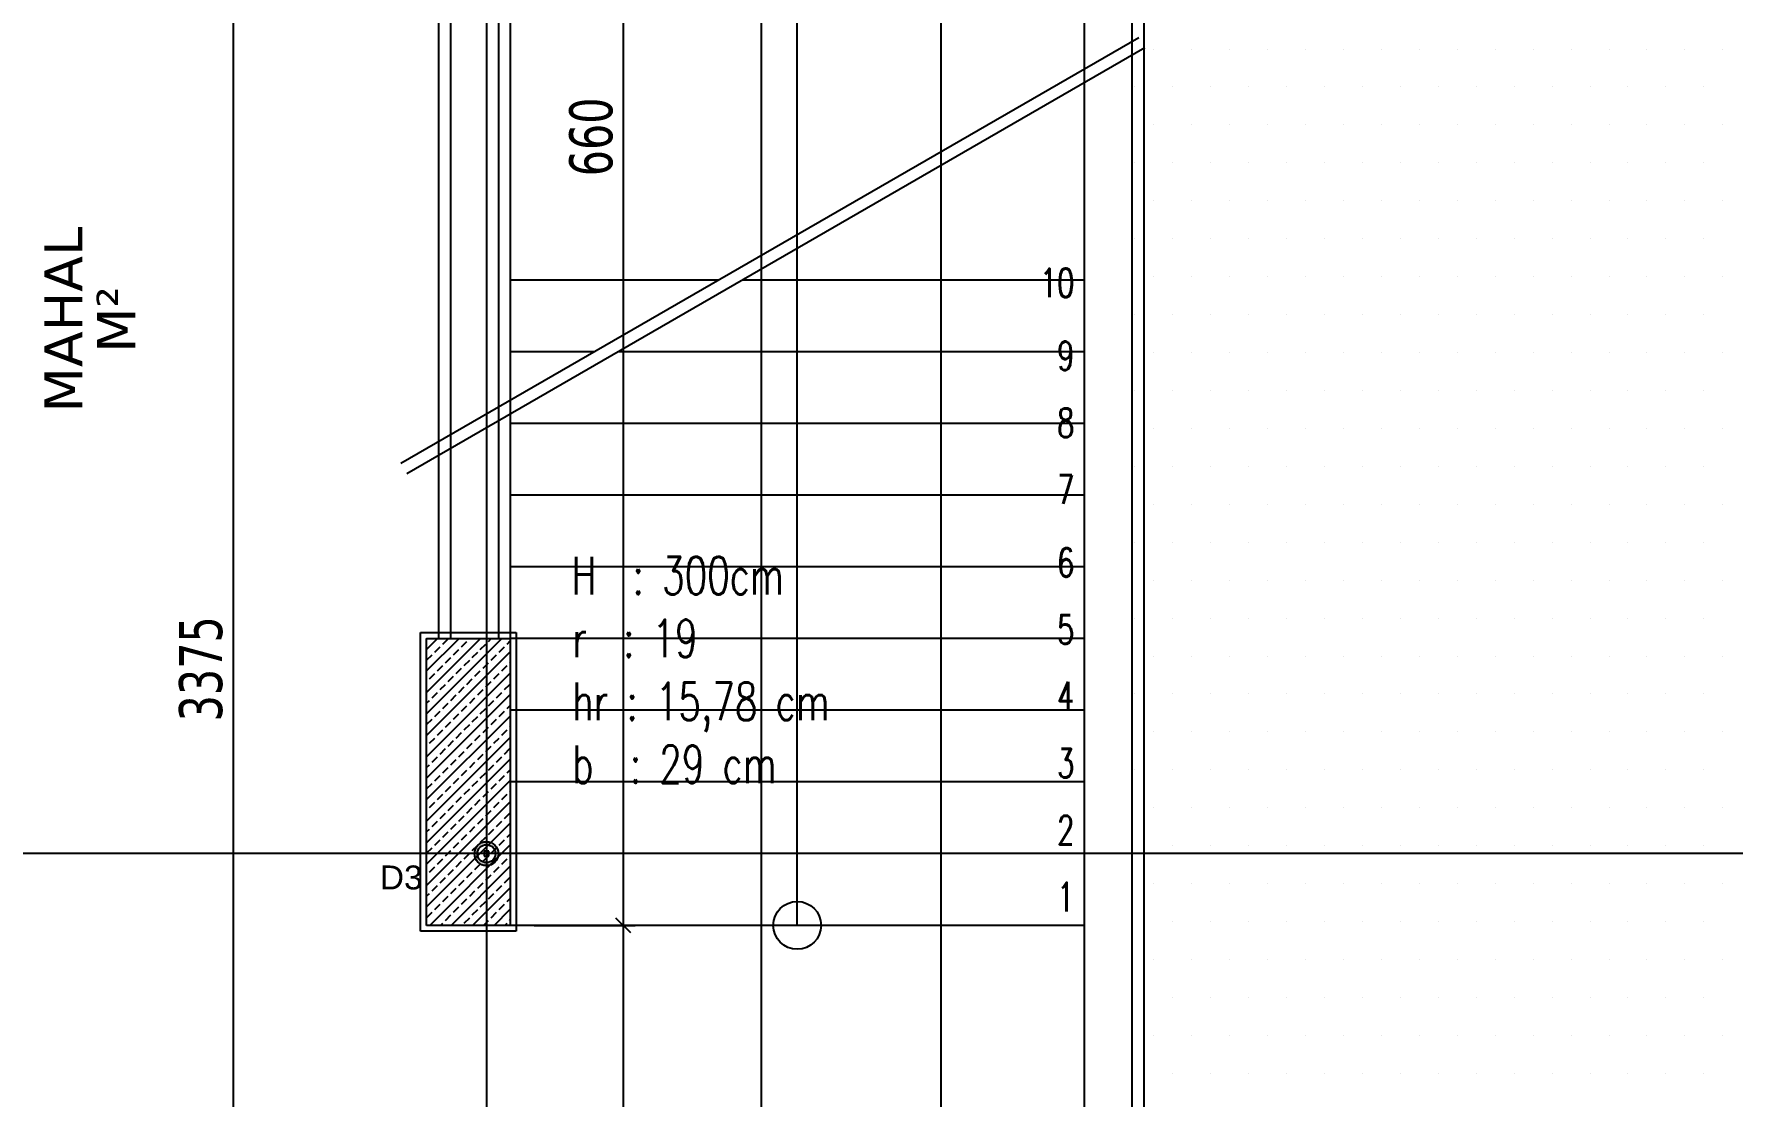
# Model space of a CAD drawing. Header units: millimetres. Extents: x 43168.9 to 43194.6, y -25545.1 to -25543.4.
# Drawn here: x 43175.231 to 43175.3731, y -25544.2442 to -25544.1553 of the extents above; entities that cross this region are included whole.
import ezdxf
from ezdxf.enums import TextEntityAlignment as Align

# ---------------------------------------------------------------- set-up
doc = ezdxf.new("R2010")
doc.units = ezdxf.units.MM
doc.header["$LTSCALE"] = 200
doc.linetypes.add('DASHDOT', pattern=[1, 0.5, -0.25, 0, -0.25])
doc.linetypes.add('DASHDOT2', pattern=[0.5, 0.25, -0.125, 0, -0.125])
for name, color, linetype in [('aks_sgh', 5, 'DASHDOT2'), ('cam_sgh', 1, 'Continuous'), ('gor-4_sgh', 17, 'Continuous'), ('kesitcizgisi_sgh', 22, 'Continuous'), ('kolon-b.a_sgh', 6, 'Continuous'), ('merdi_sgh', 3, 'Continuous'), ('olcuic_sgh', 183, 'Continuous'), ('siva_sgh', 145, 'Continuous'), ('tarama-betonarme_sgh', 223, 'Continuous'), ('tarama-zemin_sgh', 197, 'Continuous'), ('yazi-merdi_sgh', 9, 'Continuous')]:
    doc.layers.add(name, color=color, linetype=linetype)
doc.styles.add('1-200', font='arial.ttf', dxfattribs={"height": 60})
doc.styles.add('dim', font='VERDANA.TTF', dxfattribs={"width": 0.7})
doc.styles.add('text1', font='VERDANA.TTF')
doc.styles.add('text3', font='simplex8.shx', dxfattribs={"width": 0.7})

msp = doc.modelspace()

# ---------------------------------------------------------------- hatches: boundary and pattern name
h = msp.add_hatch(color=256)
edge = h.paths.add_edge_path()
edge.add_arc((43175.26888, -25544.22392), 0.001, 0, 360)
edge = h.paths.add_edge_path(flags=16)
edge.add_arc((43175.26888, -25544.22392), 0.00075, 0, 360)

# ---------------------------------------------------------------- linework, layer by layer
at = {"color": 0, "linetype": 'ByBlock', "lineweight": -2}
for p, q in [((43175.26908, -25544.22372), (43175.26868, -25544.22372)), ((43175.26868, -25544.22372), (43175.26868, -25544.22412)), ((43175.26868, -25544.22412), (43175.26908, -25544.22412)), ((43175.26895, -25544.22385), (43175.26881, -25544.22399)), ((43175.26895, -25544.22399), (43175.26881, -25544.22385)), ((43175.26908, -25544.22412), (43175.26908, -25544.22372)), ((43175.27972, -25544.22932), (43175.28092, -25544.23052)), ((43175.28092, -25544.23052), (43175.27972, -25544.22932))]:
    msp.add_line(p, q, dxfattribs=at)
at = {"color": 0, "linetype": 'Continuous', "lineweight": -2}
for radius in [0.001, 0.00075]:
    msp.add_circle((43175.26888, -25544.22392), radius, dxfattribs=at)
at = {"layer": 'aks_sgh'}
for p, q in [((43175.26888, -25543.74092), (43175.26888, -25544.60992)), ((43175.30688, -25543.74092), (43175.30688, -25544.60992)), ((43175.80688, -25544.22392), (43175.00488, -25544.22392))]:
    msp.add_line(p, q, dxfattribs=at)
at = {"layer": 'cam_sgh'}
for p, q in [((43175.32388, -25544.04592), (43175.32388, -25544.28092)), ((43175.32288, -25544.04692), (43175.32288, -25544.27992))]:
    msp.add_line(p, q, dxfattribs=at)
at = {"layer": 'gor-4_sgh'}
msp.add_line((43175.31888, -25544.05092), (43175.31888, -25544.27592), dxfattribs=at)
at = {"layer": 'kesitcizgisi_sgh', "linetype": 'DASHDOT'}
msp.add_line((43175.29188, -25544.61379), (43175.29188, -25543.80816), dxfattribs=at)
at = {"layer": 'kolon-b.a_sgh'}
for p, q in [((43175.26388, -25544.20592), (43175.27088, -25544.20592)), ((43175.26388, -25544.22992), (43175.26388, -25544.20592)), ((43175.27088, -25544.20592), (43175.27088, -25544.22992)), ((43175.27088, -25544.22992), (43175.26388, -25544.22992))]:
    msp.add_line(p, q, dxfattribs=at)
at = {"layer": 'merdi_sgh'}
for p, q in [((43175.29488, -25544.22992), (43175.29488, -25544.09792)), ((43175.26488, -25544.10992), (43175.26488, -25544.20592)), ((43175.26588, -25544.10992), (43175.26588, -25544.20592)), ((43175.26988, -25544.10992), (43175.26988, -25544.20592)), ((43175.27088, -25544.10992), (43175.27088, -25544.20592)), ((43175.32347, -25544.15563), (43175.26173, -25544.19127)), ((43175.32397, -25544.15649), (43175.26223, -25544.19214)), ((43175.28833, -25544.17592), (43175.27088, -25544.17592)), ((43175.31888, -25544.17592), (43175.29033, -25544.17592)), ((43175.27793, -25544.18192), (43175.27088, -25544.18192)), ((43175.31888, -25544.18192), (43175.27993, -25544.18192)), ((43175.31888, -25544.18792), (43175.27088, -25544.18792)), ((43175.31888, -25544.19392), (43175.27088, -25544.19392)), ((43175.31888, -25544.19992), (43175.27088, -25544.19992)), ((43175.31888, -25544.20592), (43175.27088, -25544.20592)), ((43175.31888, -25544.21192), (43175.27088, -25544.21192)), ((43175.31888, -25544.21792), (43175.27088, -25544.21792)), ((43175.31888, -25544.22392), (43175.27088, -25544.22392)), ((43175.31888, -25544.22992), (43175.27088, -25544.22992))]:
    msp.add_line(p, q, dxfattribs=at)
msp.add_circle((43175.29488, -25544.22992), 0.002, dxfattribs=at)
at = {"layer": 'olcuic_sgh'}
for p, q in [((43175.24769, -25543.87067), (43175.24769, -25544.54617)), ((43175.28032, -25544.09767), (43175.28032, -25544.23017)), ((43175.28032, -25544.22967), (43175.28032, -25544.27617)), ((43175.27288, -25544.22992), (43175.28132, -25544.22992)), ((43175.27288, -25544.22992), (43175.28132, -25544.22992))]:
    msp.add_line(p, q, dxfattribs=at)
at = {"layer": 'siva_sgh'}
for p, q in [((43175.26338, -25544.23042), (43175.26338, -25544.20542)), ((43175.26338, -25544.20542), (43175.27138, -25544.20542)), ((43175.27138, -25544.20542), (43175.27138, -25544.23042)), ((43175.27138, -25544.23042), (43175.26338, -25544.23042))]:
    msp.add_line(p, q, dxfattribs=at)
at = {"layer": 'tarama-betonarme_sgh'}
for p, q in [((43175.26388, -25544.20683), (43175.26479, -25544.20592)), ((43175.26388, -25544.20863), (43175.26659, -25544.20592)), ((43175.26388, -25544.21042), (43175.26838, -25544.20592)), ((43175.26388, -25544.21222), (43175.27018, -25544.20592)), ((43175.26388, -25544.20593), (43175.26389, -25544.20592)), ((43175.26388, -25544.21402), (43175.27088, -25544.20702)), ((43175.26456, -25544.20705), (43175.26501, -25544.2066)), ((43175.26523, -25544.20638), (43175.26568, -25544.20593)), ((43175.26613, -25544.20728), (43175.26658, -25544.20683)), ((43175.2668, -25544.2066), (43175.26725, -25544.20615)), ((43175.26748, -25544.20593), (43175.26749, -25544.20592)), ((43175.2677, -25544.2075), (43175.26815, -25544.20705)), ((43175.26837, -25544.20683), (43175.26882, -25544.20638)), ((43175.26905, -25544.20615), (43175.26928, -25544.20592)), ((43175.26995, -25544.20705), (43175.27039, -25544.2066)), ((43175.27062, -25544.20638), (43175.27088, -25544.20612)), ((43175.26388, -25544.20773), (43175.26433, -25544.20728)), ((43175.26478, -25544.20862), (43175.26523, -25544.20817)), ((43175.26546, -25544.20795), (43175.2659, -25544.2075)), ((43175.26635, -25544.20885), (43175.2668, -25544.2084)), ((43175.26703, -25544.20817), (43175.26748, -25544.20773)), ((43175.2686, -25544.2084), (43175.26905, -25544.20795)), ((43175.26927, -25544.20773), (43175.26972, -25544.20728)), ((43175.27017, -25544.20862), (43175.27062, -25544.20817)), ((43175.27084, -25544.20795), (43175.27088, -25544.20791)), ((43175.26388, -25544.21581), (43175.27088, -25544.20881)), ((43175.26388, -25544.20953), (43175.26388, -25544.20952)), ((43175.26411, -25544.2093), (43175.26456, -25544.20885)), ((43175.26501, -25544.21019), (43175.26546, -25544.20975)), ((43175.26568, -25544.20952), (43175.26613, -25544.20907)), ((43175.26658, -25544.21042), (43175.26703, -25544.20997)), ((43175.26725, -25544.20975), (43175.2677, -25544.2093)), ((43175.26792, -25544.20907), (43175.26837, -25544.20862)), ((43175.26882, -25544.20997), (43175.26927, -25544.20952)), ((43175.2695, -25544.2093), (43175.26995, -25544.20885)), ((43175.27039, -25544.21019), (43175.27084, -25544.20975)), ((43175.26388, -25544.21761), (43175.27088, -25544.21061)), ((43175.26388, -25544.21132), (43175.26411, -25544.21109)), ((43175.26433, -25544.21087), (43175.26478, -25544.21042)), ((43175.26523, -25544.21177), (43175.26568, -25544.21132)), ((43175.2659, -25544.21109), (43175.26635, -25544.21064)), ((43175.26748, -25544.21132), (43175.26792, -25544.21087)), ((43175.26815, -25544.21064), (43175.2686, -25544.21019)), ((43175.26905, -25544.21154), (43175.2695, -25544.21109)), ((43175.26972, -25544.21087), (43175.27017, -25544.21042)), ((43175.26388, -25544.2194), (43175.27088, -25544.2124)), ((43175.26388, -25544.21311), (43175.26433, -25544.21266)), ((43175.26456, -25544.21244), (43175.26501, -25544.21199)), ((43175.26613, -25544.21266), (43175.26658, -25544.21222)), ((43175.2668, -25544.21199), (43175.26725, -25544.21154)), ((43175.2677, -25544.21289), (43175.26815, -25544.21244)), ((43175.26837, -25544.21222), (43175.26882, -25544.21177)), ((43175.26927, -25544.21311), (43175.26972, -25544.21266)), ((43175.26995, -25544.21244), (43175.27039, -25544.21199)), ((43175.27062, -25544.21177), (43175.27088, -25544.21151)), ((43175.26388, -25544.2212), (43175.27088, -25544.2142)), ((43175.26411, -25544.21468), (43175.26456, -25544.21424)), ((43175.26478, -25544.21401), (43175.26523, -25544.21356)), ((43175.26546, -25544.21334), (43175.2659, -25544.21289)), ((43175.26635, -25544.21424), (43175.2668, -25544.21379)), ((43175.26703, -25544.21356), (43175.26748, -25544.21311)), ((43175.26792, -25544.21446), (43175.26837, -25544.21401)), ((43175.2686, -25544.21379), (43175.26905, -25544.21334)), ((43175.2695, -25544.21468), (43175.26995, -25544.21424)), ((43175.27017, -25544.21401), (43175.27062, -25544.21356)), ((43175.27084, -25544.21334), (43175.27088, -25544.2133)), ((43175.26388, -25544.21491), (43175.26388, -25544.21491)), ((43175.26501, -25544.21558), (43175.26546, -25544.21513)), ((43175.26568, -25544.21491), (43175.26613, -25544.21446)), ((43175.26658, -25544.21581), (43175.26703, -25544.21536)), ((43175.26725, -25544.21513), (43175.2677, -25544.21468)), ((43175.26815, -25544.21603), (43175.2686, -25544.21558)), ((43175.26882, -25544.21536), (43175.26927, -25544.21491)), ((43175.27039, -25544.21558), (43175.27084, -25544.21513)), ((43175.26388, -25544.223), (43175.27088, -25544.216)), ((43175.26388, -25544.21671), (43175.26411, -25544.21648)), ((43175.26433, -25544.21626), (43175.26478, -25544.21581)), ((43175.26523, -25544.21715), (43175.26568, -25544.21671)), ((43175.2659, -25544.21648), (43175.26635, -25544.21603)), ((43175.2668, -25544.21738), (43175.26725, -25544.21693)), ((43175.26748, -25544.21671), (43175.26792, -25544.21626)), ((43175.26905, -25544.21693), (43175.2695, -25544.21648)), ((43175.26972, -25544.21626), (43175.27017, -25544.21581)), ((43175.27062, -25544.21715), (43175.27088, -25544.21689)), ((43175.26388, -25544.22479), (43175.27088, -25544.21779)), ((43175.26388, -25544.2185), (43175.26433, -25544.21805)), ((43175.26456, -25544.21783), (43175.26501, -25544.21738)), ((43175.26546, -25544.21873), (43175.2659, -25544.21828)), ((43175.26613, -25544.21805), (43175.26658, -25544.2176)), ((43175.26703, -25544.21895), (43175.26748, -25544.2185)), ((43175.2677, -25544.21828), (43175.26815, -25544.21783)), ((43175.26837, -25544.2176), (43175.26882, -25544.21715)), ((43175.26927, -25544.2185), (43175.26972, -25544.21805)), ((43175.26995, -25544.21783), (43175.27039, -25544.21738)), ((43175.26388, -25544.22659), (43175.27088, -25544.21959)), ((43175.26411, -25544.22007), (43175.26456, -25544.21962)), ((43175.26478, -25544.2194), (43175.26523, -25544.21895)), ((43175.26568, -25544.2203), (43175.26613, -25544.21985)), ((43175.26635, -25544.21962), (43175.2668, -25544.21917)), ((43175.26792, -25544.21985), (43175.26837, -25544.2194)), ((43175.2686, -25544.21917), (43175.26905, -25544.21873)), ((43175.2695, -25544.22007), (43175.26995, -25544.21962)), ((43175.27017, -25544.2194), (43175.27062, -25544.21895)), ((43175.27084, -25544.21873), (43175.27088, -25544.21869)), ((43175.26388, -25544.2203), (43175.26388, -25544.2203)), ((43175.26433, -25544.22164), (43175.26478, -25544.2212)), ((43175.26501, -25544.22097), (43175.26546, -25544.22052)), ((43175.26658, -25544.2212), (43175.26703, -25544.22075)), ((43175.26725, -25544.22052), (43175.2677, -25544.22007)), ((43175.26815, -25544.22142), (43175.2686, -25544.22097)), ((43175.26882, -25544.22075), (43175.26927, -25544.2203)), ((43175.26972, -25544.22164), (43175.27017, -25544.2212)), ((43175.27039, -25544.22097), (43175.27084, -25544.22052)), ((43175.26388, -25544.22838), (43175.27088, -25544.22138)), ((43175.26388, -25544.2221), (43175.26411, -25544.22187)), ((43175.26456, -25544.22322), (43175.26501, -25544.22277)), ((43175.26523, -25544.22254), (43175.26568, -25544.22209)), ((43175.2659, -25544.22187), (43175.26635, -25544.22142)), ((43175.2668, -25544.22277), (43175.26725, -25544.22232)), ((43175.26748, -25544.22209), (43175.26792, -25544.22164)), ((43175.26837, -25544.22299), (43175.26882, -25544.22254)), ((43175.26905, -25544.22232), (43175.2695, -25544.22187)), ((43175.26995, -25544.22322), (43175.27039, -25544.22277)), ((43175.27062, -25544.22254), (43175.27088, -25544.22228)), ((43175.26388, -25544.22389), (43175.26433, -25544.22344)), ((43175.26414, -25544.22992), (43175.27088, -25544.22318)), ((43175.26546, -25544.22411), (43175.2659, -25544.22366)), ((43175.26613, -25544.22344), (43175.26658, -25544.22299)), ((43175.26703, -25544.22434), (43175.26748, -25544.22389)), ((43175.2677, -25544.22366), (43175.26815, -25544.22322)), ((43175.2686, -25544.22456), (43175.26905, -25544.22411)), ((43175.26927, -25544.22389), (43175.26972, -25544.22344)), ((43175.27084, -25544.22411), (43175.27088, -25544.22408)), ((43175.26411, -25544.22546), (43175.26456, -25544.22501)), ((43175.26478, -25544.22479), (43175.26523, -25544.22434)), ((43175.26568, -25544.22569), (43175.26613, -25544.22524)), ((43175.26594, -25544.22992), (43175.27088, -25544.22498)), ((43175.26635, -25544.22501), (43175.2668, -25544.22456)), ((43175.26725, -25544.22591), (43175.2677, -25544.22546)), ((43175.26792, -25544.22524), (43175.26837, -25544.22479)), ((43175.2695, -25544.22546), (43175.26995, -25544.22501)), ((43175.27017, -25544.22479), (43175.27062, -25544.22434)), ((43175.26388, -25544.22569), (43175.26388, -25544.22569)), ((43175.26433, -25544.22703), (43175.26478, -25544.22658)), ((43175.26501, -25544.22636), (43175.26546, -25544.22591)), ((43175.2659, -25544.22726), (43175.26635, -25544.22681)), ((43175.26658, -25544.22658), (43175.26703, -25544.22613)), ((43175.26748, -25544.22748), (43175.26792, -25544.22703)), ((43175.26773, -25544.22992), (43175.27088, -25544.22677)), ((43175.26815, -25544.22681), (43175.2686, -25544.22636)), ((43175.26882, -25544.22613), (43175.26927, -25544.22569)), ((43175.26972, -25544.22703), (43175.27017, -25544.22658)), ((43175.27039, -25544.22636), (43175.27084, -25544.22591)), ((43175.26388, -25544.22749), (43175.26411, -25544.22726)), ((43175.26456, -25544.2286), (43175.26501, -25544.22816)), ((43175.26523, -25544.22793), (43175.26568, -25544.22748)), ((43175.26613, -25544.22883), (43175.26658, -25544.22838)), ((43175.2668, -25544.22816), (43175.26725, -25544.22771)), ((43175.26837, -25544.22838), (43175.26882, -25544.22793)), ((43175.26905, -25544.22771), (43175.2695, -25544.22726)), ((43175.26995, -25544.2286), (43175.27039, -25544.22816)), ((43175.27062, -25544.22793), (43175.27088, -25544.22767)), ((43175.26388, -25544.22928), (43175.26433, -25544.22883)), ((43175.26504, -25544.22992), (43175.26523, -25544.22973)), ((43175.26546, -25544.2295), (43175.2659, -25544.22905)), ((43175.26703, -25544.22973), (43175.26748, -25544.22928)), ((43175.2677, -25544.22905), (43175.26815, -25544.2286)), ((43175.26863, -25544.22992), (43175.26905, -25544.2295)), ((43175.26927, -25544.22928), (43175.26972, -25544.22883)), ((43175.26953, -25544.22992), (43175.27088, -25544.22857)), ((43175.27043, -25544.22992), (43175.27062, -25544.22973)), ((43175.27084, -25544.2295), (43175.27088, -25544.22947))]:
    msp.add_line(p, q, dxfattribs=at)
at = {"layer": 'tarama-zemin_sgh'}
for p, q in [((43175.32469, -25544.15658), (43175.32469, -25544.15658)), ((43175.32786, -25544.15658), (43175.32786, -25544.15658)), ((43175.33104, -25544.15658), (43175.33104, -25544.15658)), ((43175.33421, -25544.15658), (43175.33421, -25544.15658)), ((43175.33739, -25544.15658), (43175.33739, -25544.15658)), ((43175.34056, -25544.15658), (43175.34056, -25544.15658)), ((43175.34374, -25544.15658), (43175.34374, -25544.15658)), ((43175.34691, -25544.15658), (43175.34691, -25544.15658)), ((43175.35009, -25544.15658), (43175.35009, -25544.15658)), ((43175.35326, -25544.15658), (43175.35326, -25544.15658)), ((43175.35644, -25544.15658), (43175.35644, -25544.15658)), ((43175.35961, -25544.15658), (43175.35961, -25544.15658)), ((43175.36279, -25544.15658), (43175.36279, -25544.15658)), ((43175.36596, -25544.15658), (43175.36596, -25544.15658)), ((43175.36914, -25544.15658), (43175.36914, -25544.15658)), ((43175.37231, -25544.15658), (43175.37231, -25544.15658)), ((43175.3231, -25544.15975), (43175.3231, -25544.15975)), ((43175.32627, -25544.15975), (43175.32627, -25544.15975)), ((43175.32945, -25544.15975), (43175.32945, -25544.15975)), ((43175.33262, -25544.15975), (43175.33262, -25544.15975)), ((43175.3358, -25544.15975), (43175.3358, -25544.15975)), ((43175.33897, -25544.15975), (43175.33897, -25544.15975)), ((43175.34215, -25544.15975), (43175.34215, -25544.15975)), ((43175.34532, -25544.15975), (43175.34532, -25544.15975)), ((43175.3485, -25544.15975), (43175.3485, -25544.15975)), ((43175.35167, -25544.15975), (43175.35167, -25544.15975)), ((43175.35485, -25544.15975), (43175.35485, -25544.15975)), ((43175.35802, -25544.15975), (43175.35802, -25544.15975)), ((43175.3612, -25544.15975), (43175.3612, -25544.15975)), ((43175.36437, -25544.15975), (43175.36437, -25544.15975)), ((43175.36755, -25544.15975), (43175.36755, -25544.15975)), ((43175.37072, -25544.15975), (43175.37072, -25544.15975)), ((43175.32469, -25544.16293), (43175.32469, -25544.16293)), ((43175.32786, -25544.16293), (43175.32786, -25544.16293)), ((43175.33104, -25544.16293), (43175.33104, -25544.16293)), ((43175.33421, -25544.16293), (43175.33421, -25544.16293)), ((43175.33739, -25544.16293), (43175.33739, -25544.16293)), ((43175.34056, -25544.16293), (43175.34056, -25544.16293)), ((43175.34374, -25544.16293), (43175.34374, -25544.16293)), ((43175.34691, -25544.16293), (43175.34691, -25544.16293)), ((43175.35009, -25544.16293), (43175.35009, -25544.16293)), ((43175.35326, -25544.16293), (43175.35326, -25544.16293)), ((43175.35644, -25544.16293), (43175.35644, -25544.16293)), ((43175.35961, -25544.16293), (43175.35961, -25544.16293)), ((43175.36279, -25544.16293), (43175.36279, -25544.16293)), ((43175.36596, -25544.16293), (43175.36596, -25544.16293)), ((43175.36914, -25544.16293), (43175.36914, -25544.16293)), ((43175.37231, -25544.16293), (43175.37231, -25544.16293)), ((43175.3231, -25544.1661), (43175.3231, -25544.1661)), ((43175.32627, -25544.1661), (43175.32627, -25544.1661)), ((43175.32945, -25544.1661), (43175.32945, -25544.1661)), ((43175.33262, -25544.1661), (43175.33262, -25544.1661)), ((43175.3358, -25544.1661), (43175.3358, -25544.1661)), ((43175.33897, -25544.1661), (43175.33897, -25544.1661)), ((43175.34215, -25544.1661), (43175.34215, -25544.1661)), ((43175.34532, -25544.1661), (43175.34532, -25544.1661)), ((43175.3485, -25544.1661), (43175.3485, -25544.1661)), ((43175.35167, -25544.1661), (43175.35167, -25544.1661)), ((43175.35485, -25544.1661), (43175.35485, -25544.1661)), ((43175.35802, -25544.1661), (43175.35802, -25544.1661)), ((43175.3612, -25544.1661), (43175.3612, -25544.1661)), ((43175.36437, -25544.1661), (43175.36437, -25544.1661)), ((43175.36755, -25544.1661), (43175.36755, -25544.1661)), ((43175.37072, -25544.1661), (43175.37072, -25544.1661)), ((43175.32469, -25544.16928), (43175.32469, -25544.16928)), ((43175.32786, -25544.16928), (43175.32786, -25544.16928)), ((43175.33104, -25544.16928), (43175.33104, -25544.16928)), ((43175.33421, -25544.16928), (43175.33421, -25544.16928)), ((43175.33739, -25544.16928), (43175.33739, -25544.16928)), ((43175.34056, -25544.16928), (43175.34056, -25544.16928)), ((43175.34374, -25544.16928), (43175.34374, -25544.16928)), ((43175.34691, -25544.16928), (43175.34691, -25544.16928)), ((43175.35009, -25544.16928), (43175.35009, -25544.16928)), ((43175.35326, -25544.16928), (43175.35326, -25544.16928)), ((43175.35644, -25544.16928), (43175.35644, -25544.16928)), ((43175.35961, -25544.16928), (43175.35961, -25544.16928)), ((43175.36279, -25544.16928), (43175.36279, -25544.16928)), ((43175.36596, -25544.16928), (43175.36596, -25544.16928)), ((43175.36914, -25544.16928), (43175.36914, -25544.16928)), ((43175.37231, -25544.16928), (43175.37231, -25544.16928)), ((43175.3231, -25544.17245), (43175.3231, -25544.17245)), ((43175.32627, -25544.17245), (43175.32627, -25544.17245)), ((43175.32945, -25544.17245), (43175.32945, -25544.17245)), ((43175.33262, -25544.17245), (43175.33262, -25544.17245)), ((43175.3358, -25544.17245), (43175.3358, -25544.17245)), ((43175.33897, -25544.17245), (43175.33897, -25544.17245)), ((43175.34215, -25544.17245), (43175.34215, -25544.17245)), ((43175.34532, -25544.17245), (43175.34532, -25544.17245)), ((43175.3485, -25544.17245), (43175.3485, -25544.17245)), ((43175.35167, -25544.17245), (43175.35167, -25544.17245)), ((43175.35485, -25544.17245), (43175.35485, -25544.17245)), ((43175.35802, -25544.17245), (43175.35802, -25544.17245)), ((43175.3612, -25544.17245), (43175.3612, -25544.17245)), ((43175.36437, -25544.17245), (43175.36437, -25544.17245)), ((43175.36755, -25544.17245), (43175.36755, -25544.17245)), ((43175.37072, -25544.17245), (43175.37072, -25544.17245)), ((43175.32469, -25544.17563), (43175.32469, -25544.17563)), ((43175.32786, -25544.17563), (43175.32786, -25544.17563)), ((43175.33104, -25544.17563), (43175.33104, -25544.17563)), ((43175.33421, -25544.17563), (43175.33421, -25544.17563)), ((43175.33739, -25544.17563), (43175.33739, -25544.17563)), ((43175.34056, -25544.17563), (43175.34056, -25544.17563)), ((43175.34374, -25544.17563), (43175.34374, -25544.17563)), ((43175.34691, -25544.17563), (43175.34691, -25544.17563)), ((43175.35009, -25544.17563), (43175.35009, -25544.17563)), ((43175.35326, -25544.17563), (43175.35326, -25544.17563)), ((43175.35644, -25544.17563), (43175.35644, -25544.17563)), ((43175.35961, -25544.17563), (43175.35961, -25544.17563)), ((43175.36279, -25544.17563), (43175.36279, -25544.17563)), ((43175.36596, -25544.17563), (43175.36596, -25544.17563)), ((43175.36914, -25544.17563), (43175.36914, -25544.17563)), ((43175.37231, -25544.17563), (43175.37231, -25544.17563)), ((43175.3231, -25544.1788), (43175.3231, -25544.1788)), ((43175.32627, -25544.1788), (43175.32627, -25544.1788)), ((43175.32945, -25544.1788), (43175.32945, -25544.1788)), ((43175.33262, -25544.1788), (43175.33262, -25544.1788)), ((43175.3358, -25544.1788), (43175.3358, -25544.1788)), ((43175.33897, -25544.1788), (43175.33897, -25544.1788)), ((43175.34215, -25544.1788), (43175.34215, -25544.1788)), ((43175.34532, -25544.1788), (43175.34532, -25544.1788)), ((43175.3485, -25544.1788), (43175.3485, -25544.1788)), ((43175.35167, -25544.1788), (43175.35167, -25544.1788)), ((43175.35485, -25544.1788), (43175.35485, -25544.1788)), ((43175.35802, -25544.1788), (43175.35802, -25544.1788)), ((43175.3612, -25544.1788), (43175.3612, -25544.1788)), ((43175.36437, -25544.1788), (43175.36437, -25544.1788)), ((43175.36755, -25544.1788), (43175.36755, -25544.1788)), ((43175.37072, -25544.1788), (43175.37072, -25544.1788)), ((43175.32469, -25544.18198), (43175.32469, -25544.18198)), ((43175.32786, -25544.18198), (43175.32786, -25544.18198)), ((43175.33104, -25544.18198), (43175.33104, -25544.18198)), ((43175.33421, -25544.18198), (43175.33421, -25544.18198)), ((43175.33739, -25544.18198), (43175.33739, -25544.18198)), ((43175.34056, -25544.18198), (43175.34056, -25544.18198)), ((43175.34374, -25544.18198), (43175.34374, -25544.18198)), ((43175.34691, -25544.18198), (43175.34691, -25544.18198)), ((43175.35009, -25544.18198), (43175.35009, -25544.18198)), ((43175.35326, -25544.18198), (43175.35326, -25544.18198)), ((43175.35644, -25544.18198), (43175.35644, -25544.18198)), ((43175.35961, -25544.18198), (43175.35961, -25544.18198)), ((43175.36279, -25544.18198), (43175.36279, -25544.18198)), ((43175.36596, -25544.18198), (43175.36596, -25544.18198)), ((43175.36914, -25544.18198), (43175.36914, -25544.18198)), ((43175.37231, -25544.18198), (43175.37231, -25544.18198)), ((43175.3231, -25544.18515), (43175.3231, -25544.18515)), ((43175.32627, -25544.18515), (43175.32627, -25544.18515)), ((43175.32945, -25544.18515), (43175.32945, -25544.18515)), ((43175.33262, -25544.18515), (43175.33262, -25544.18515)), ((43175.3358, -25544.18515), (43175.3358, -25544.18515)), ((43175.33897, -25544.18515), (43175.33897, -25544.18515)), ((43175.34215, -25544.18515), (43175.34215, -25544.18515)), ((43175.34532, -25544.18515), (43175.34532, -25544.18515)), ((43175.3485, -25544.18515), (43175.3485, -25544.18515)), ((43175.35167, -25544.18515), (43175.35167, -25544.18515)), ((43175.35485, -25544.18515), (43175.35485, -25544.18515)), ((43175.35802, -25544.18515), (43175.35802, -25544.18515)), ((43175.3612, -25544.18515), (43175.3612, -25544.18515)), ((43175.36437, -25544.18515), (43175.36437, -25544.18515)), ((43175.36755, -25544.18515), (43175.36755, -25544.18515)), ((43175.37072, -25544.18515), (43175.37072, -25544.18515)), ((43175.32469, -25544.18833), (43175.32469, -25544.18833)), ((43175.32786, -25544.18833), (43175.32786, -25544.18833)), ((43175.33104, -25544.18833), (43175.33104, -25544.18833)), ((43175.33421, -25544.18833), (43175.33421, -25544.18833)), ((43175.33739, -25544.18833), (43175.33739, -25544.18833)), ((43175.34056, -25544.18833), (43175.34056, -25544.18833)), ((43175.34374, -25544.18833), (43175.34374, -25544.18833)), ((43175.34691, -25544.18833), (43175.34691, -25544.18833)), ((43175.35009, -25544.18833), (43175.35009, -25544.18833)), ((43175.35326, -25544.18833), (43175.35326, -25544.18833)), ((43175.35644, -25544.18833), (43175.35644, -25544.18833)), ((43175.35961, -25544.18833), (43175.35961, -25544.18833)), ((43175.36279, -25544.18833), (43175.36279, -25544.18833)), ((43175.36596, -25544.18833), (43175.36596, -25544.18833)), ((43175.36914, -25544.18833), (43175.36914, -25544.18833)), ((43175.37231, -25544.18833), (43175.37231, -25544.18833)), ((43175.3231, -25544.1915), (43175.3231, -25544.1915)), ((43175.32627, -25544.1915), (43175.32627, -25544.1915)), ((43175.32945, -25544.1915), (43175.32945, -25544.1915)), ((43175.33262, -25544.1915), (43175.33262, -25544.1915)), ((43175.3358, -25544.1915), (43175.3358, -25544.1915)), ((43175.33897, -25544.1915), (43175.33897, -25544.1915)), ((43175.34215, -25544.1915), (43175.34215, -25544.1915)), ((43175.34532, -25544.1915), (43175.34532, -25544.1915)), ((43175.3485, -25544.1915), (43175.3485, -25544.1915)), ((43175.35167, -25544.1915), (43175.35167, -25544.1915)), ((43175.35485, -25544.1915), (43175.35485, -25544.1915)), ((43175.35802, -25544.1915), (43175.35802, -25544.1915)), ((43175.3612, -25544.1915), (43175.3612, -25544.1915)), ((43175.36437, -25544.1915), (43175.36437, -25544.1915)), ((43175.36755, -25544.1915), (43175.36755, -25544.1915)), ((43175.37072, -25544.1915), (43175.37072, -25544.1915)), ((43175.32469, -25544.19468), (43175.32469, -25544.19468)), ((43175.32786, -25544.19468), (43175.32786, -25544.19468)), ((43175.33104, -25544.19468), (43175.33104, -25544.19468)), ((43175.33421, -25544.19468), (43175.33421, -25544.19468)), ((43175.33739, -25544.19468), (43175.33739, -25544.19468)), ((43175.34056, -25544.19468), (43175.34056, -25544.19468)), ((43175.34374, -25544.19468), (43175.34374, -25544.19468)), ((43175.34691, -25544.19468), (43175.34691, -25544.19468)), ((43175.35009, -25544.19468), (43175.35009, -25544.19468)), ((43175.35326, -25544.19468), (43175.35326, -25544.19468)), ((43175.35644, -25544.19468), (43175.35644, -25544.19468)), ((43175.35961, -25544.19468), (43175.35961, -25544.19468)), ((43175.36279, -25544.19468), (43175.36279, -25544.19468)), ((43175.36596, -25544.19468), (43175.36596, -25544.19468)), ((43175.36914, -25544.19468), (43175.36914, -25544.19468)), ((43175.37231, -25544.19468), (43175.37231, -25544.19468)), ((43175.3231, -25544.19785), (43175.3231, -25544.19785)), ((43175.32627, -25544.19785), (43175.32627, -25544.19785)), ((43175.32945, -25544.19785), (43175.32945, -25544.19785)), ((43175.33262, -25544.19785), (43175.33262, -25544.19785)), ((43175.3358, -25544.19785), (43175.3358, -25544.19785)), ((43175.33897, -25544.19785), (43175.33897, -25544.19785)), ((43175.34215, -25544.19785), (43175.34215, -25544.19785)), ((43175.34532, -25544.19785), (43175.34532, -25544.19785)), ((43175.3485, -25544.19785), (43175.3485, -25544.19785)), ((43175.35167, -25544.19785), (43175.35167, -25544.19785)), ((43175.35485, -25544.19785), (43175.35485, -25544.19785)), ((43175.35802, -25544.19785), (43175.35802, -25544.19785)), ((43175.3612, -25544.19785), (43175.3612, -25544.19785)), ((43175.36437, -25544.19785), (43175.36437, -25544.19785)), ((43175.36755, -25544.19785), (43175.36755, -25544.19785)), ((43175.37072, -25544.19785), (43175.37072, -25544.19785)), ((43175.32469, -25544.20103), (43175.32469, -25544.20103)), ((43175.32786, -25544.20103), (43175.32786, -25544.20103)), ((43175.33104, -25544.20103), (43175.33104, -25544.20103)), ((43175.33421, -25544.20103), (43175.33421, -25544.20103)), ((43175.33739, -25544.20103), (43175.33739, -25544.20103)), ((43175.34056, -25544.20103), (43175.34056, -25544.20103)), ((43175.34374, -25544.20103), (43175.34374, -25544.20103)), ((43175.34691, -25544.20103), (43175.34691, -25544.20103)), ((43175.35009, -25544.20103), (43175.35009, -25544.20103)), ((43175.35326, -25544.20103), (43175.35326, -25544.20103)), ((43175.35644, -25544.20103), (43175.35644, -25544.20103)), ((43175.35961, -25544.20103), (43175.35961, -25544.20103)), ((43175.36279, -25544.20103), (43175.36279, -25544.20103)), ((43175.36596, -25544.20103), (43175.36596, -25544.20103)), ((43175.36914, -25544.20103), (43175.36914, -25544.20103)), ((43175.37231, -25544.20103), (43175.37231, -25544.20103)), ((43175.3231, -25544.2042), (43175.3231, -25544.2042)), ((43175.32627, -25544.2042), (43175.32627, -25544.2042)), ((43175.32945, -25544.2042), (43175.32945, -25544.2042)), ((43175.33262, -25544.2042), (43175.33262, -25544.2042)), ((43175.3358, -25544.2042), (43175.3358, -25544.2042)), ((43175.33897, -25544.2042), (43175.33897, -25544.2042)), ((43175.34215, -25544.2042), (43175.34215, -25544.2042)), ((43175.34532, -25544.2042), (43175.34532, -25544.2042)), ((43175.3485, -25544.2042), (43175.3485, -25544.2042)), ((43175.35167, -25544.2042), (43175.35167, -25544.2042)), ((43175.35485, -25544.2042), (43175.35485, -25544.2042)), ((43175.35802, -25544.2042), (43175.35802, -25544.2042)), ((43175.3612, -25544.2042), (43175.3612, -25544.2042)), ((43175.36437, -25544.2042), (43175.36437, -25544.2042)), ((43175.36755, -25544.2042), (43175.36755, -25544.2042)), ((43175.37072, -25544.2042), (43175.37072, -25544.2042)), ((43175.32469, -25544.20738), (43175.32469, -25544.20738)), ((43175.32786, -25544.20738), (43175.32786, -25544.20738)), ((43175.33104, -25544.20738), (43175.33104, -25544.20738)), ((43175.33421, -25544.20738), (43175.33421, -25544.20738)), ((43175.33739, -25544.20738), (43175.33739, -25544.20738)), ((43175.34056, -25544.20738), (43175.34056, -25544.20738)), ((43175.34374, -25544.20738), (43175.34374, -25544.20738)), ((43175.34691, -25544.20738), (43175.34691, -25544.20738)), ((43175.35009, -25544.20738), (43175.35009, -25544.20738)), ((43175.35326, -25544.20738), (43175.35326, -25544.20738)), ((43175.35644, -25544.20738), (43175.35644, -25544.20738)), ((43175.35961, -25544.20738), (43175.35961, -25544.20738)), ((43175.36279, -25544.20738), (43175.36279, -25544.20738)), ((43175.36596, -25544.20738), (43175.36596, -25544.20738)), ((43175.36914, -25544.20738), (43175.36914, -25544.20738)), ((43175.37231, -25544.20738), (43175.37231, -25544.20738)), ((43175.3231, -25544.21055), (43175.3231, -25544.21055)), ((43175.32627, -25544.21055), (43175.32627, -25544.21055)), ((43175.32945, -25544.21055), (43175.32945, -25544.21055)), ((43175.33262, -25544.21055), (43175.33262, -25544.21055)), ((43175.3358, -25544.21055), (43175.3358, -25544.21055)), ((43175.33897, -25544.21055), (43175.33897, -25544.21055)), ((43175.34215, -25544.21055), (43175.34215, -25544.21055)), ((43175.34532, -25544.21055), (43175.34532, -25544.21055)), ((43175.3485, -25544.21055), (43175.3485, -25544.21055)), ((43175.35167, -25544.21055), (43175.35167, -25544.21055)), ((43175.35485, -25544.21055), (43175.35485, -25544.21055)), ((43175.35802, -25544.21055), (43175.35802, -25544.21055)), ((43175.3612, -25544.21055), (43175.3612, -25544.21055)), ((43175.36437, -25544.21055), (43175.36437, -25544.21055)), ((43175.36755, -25544.21055), (43175.36755, -25544.21055)), ((43175.37072, -25544.21055), (43175.37072, -25544.21055)), ((43175.32469, -25544.21373), (43175.32469, -25544.21373)), ((43175.32786, -25544.21373), (43175.32786, -25544.21373)), ((43175.33104, -25544.21373), (43175.33104, -25544.21373)), ((43175.33421, -25544.21373), (43175.33421, -25544.21373)), ((43175.33739, -25544.21373), (43175.33739, -25544.21373)), ((43175.34056, -25544.21373), (43175.34056, -25544.21373)), ((43175.34374, -25544.21373), (43175.34374, -25544.21373)), ((43175.34691, -25544.21373), (43175.34691, -25544.21373)), ((43175.35009, -25544.21373), (43175.35009, -25544.21373)), ((43175.35326, -25544.21373), (43175.35326, -25544.21373)), ((43175.35644, -25544.21373), (43175.35644, -25544.21373)), ((43175.35961, -25544.21373), (43175.35961, -25544.21373)), ((43175.36279, -25544.21373), (43175.36279, -25544.21373)), ((43175.36596, -25544.21373), (43175.36596, -25544.21373)), ((43175.36914, -25544.21373), (43175.36914, -25544.21373)), ((43175.37231, -25544.21373), (43175.37231, -25544.21373)), ((43175.3231, -25544.2169), (43175.3231, -25544.2169)), ((43175.32627, -25544.2169), (43175.32627, -25544.2169)), ((43175.32945, -25544.2169), (43175.32945, -25544.2169)), ((43175.33262, -25544.2169), (43175.33262, -25544.2169)), ((43175.3358, -25544.2169), (43175.3358, -25544.2169)), ((43175.33897, -25544.2169), (43175.33897, -25544.2169)), ((43175.34215, -25544.2169), (43175.34215, -25544.2169)), ((43175.34532, -25544.2169), (43175.34532, -25544.2169)), ((43175.3485, -25544.2169), (43175.3485, -25544.2169)), ((43175.35167, -25544.2169), (43175.35167, -25544.2169)), ((43175.35485, -25544.2169), (43175.35485, -25544.2169)), ((43175.35802, -25544.2169), (43175.35802, -25544.2169)), ((43175.3612, -25544.2169), (43175.3612, -25544.2169)), ((43175.36437, -25544.2169), (43175.36437, -25544.2169)), ((43175.36755, -25544.2169), (43175.36755, -25544.2169)), ((43175.37072, -25544.2169), (43175.37072, -25544.2169)), ((43175.32469, -25544.22008), (43175.32469, -25544.22008)), ((43175.32786, -25544.22008), (43175.32786, -25544.22008)), ((43175.33104, -25544.22008), (43175.33104, -25544.22008)), ((43175.33421, -25544.22008), (43175.33421, -25544.22008)), ((43175.33739, -25544.22008), (43175.33739, -25544.22008)), ((43175.34056, -25544.22008), (43175.34056, -25544.22008)), ((43175.34374, -25544.22008), (43175.34374, -25544.22008)), ((43175.34691, -25544.22008), (43175.34691, -25544.22008)), ((43175.35009, -25544.22008), (43175.35009, -25544.22008)), ((43175.35326, -25544.22008), (43175.35326, -25544.22008)), ((43175.35644, -25544.22008), (43175.35644, -25544.22008)), ((43175.35961, -25544.22008), (43175.35961, -25544.22008)), ((43175.36279, -25544.22008), (43175.36279, -25544.22008)), ((43175.36596, -25544.22008), (43175.36596, -25544.22008)), ((43175.36914, -25544.22008), (43175.36914, -25544.22008)), ((43175.37231, -25544.22008), (43175.37231, -25544.22008)), ((43175.32627, -25544.22325), (43175.32627, -25544.22325)), ((43175.32945, -25544.22325), (43175.32945, -25544.22325)), ((43175.33262, -25544.22325), (43175.33262, -25544.22325)), ((43175.3358, -25544.22325), (43175.3358, -25544.22325)), ((43175.33897, -25544.22325), (43175.33897, -25544.22325)), ((43175.34215, -25544.22325), (43175.34215, -25544.22325)), ((43175.34532, -25544.22325), (43175.34532, -25544.22325)), ((43175.3485, -25544.22325), (43175.3485, -25544.22325)), ((43175.35167, -25544.22325), (43175.35167, -25544.22325)), ((43175.35485, -25544.22325), (43175.35485, -25544.22325)), ((43175.35802, -25544.22325), (43175.35802, -25544.22325)), ((43175.3612, -25544.22325), (43175.3612, -25544.22325)), ((43175.36437, -25544.22325), (43175.36437, -25544.22325)), ((43175.36755, -25544.22325), (43175.36755, -25544.22325)), ((43175.37072, -25544.22325), (43175.37072, -25544.22325)), ((43175.32469, -25544.22643), (43175.32469, -25544.22643)), ((43175.32786, -25544.22643), (43175.32786, -25544.22643)), ((43175.33104, -25544.22643), (43175.33104, -25544.22643)), ((43175.33421, -25544.22643), (43175.33421, -25544.22643)), ((43175.33739, -25544.22643), (43175.33739, -25544.22643)), ((43175.34056, -25544.22643), (43175.34056, -25544.22643)), ((43175.34374, -25544.22643), (43175.34374, -25544.22643)), ((43175.34691, -25544.22643), (43175.34691, -25544.22643)), ((43175.35009, -25544.22643), (43175.35009, -25544.22643)), ((43175.35326, -25544.22643), (43175.35326, -25544.22643)), ((43175.35644, -25544.22643), (43175.35644, -25544.22643)), ((43175.35961, -25544.22643), (43175.35961, -25544.22643)), ((43175.36279, -25544.22643), (43175.36279, -25544.22643)), ((43175.36596, -25544.22643), (43175.36596, -25544.22643)), ((43175.36914, -25544.22643), (43175.36914, -25544.22643)), ((43175.37231, -25544.22643), (43175.37231, -25544.22643)), ((43175.32627, -25544.2296), (43175.32627, -25544.2296)), ((43175.32945, -25544.2296), (43175.32945, -25544.2296)), ((43175.33262, -25544.2296), (43175.33262, -25544.2296)), ((43175.3358, -25544.2296), (43175.3358, -25544.2296)), ((43175.33897, -25544.2296), (43175.33897, -25544.2296)), ((43175.34215, -25544.2296), (43175.34215, -25544.2296)), ((43175.34532, -25544.2296), (43175.34532, -25544.2296)), ((43175.3485, -25544.2296), (43175.3485, -25544.2296)), ((43175.35167, -25544.2296), (43175.35167, -25544.2296)), ((43175.35485, -25544.2296), (43175.35485, -25544.2296)), ((43175.35802, -25544.2296), (43175.35802, -25544.2296)), ((43175.3612, -25544.2296), (43175.3612, -25544.2296)), ((43175.36437, -25544.2296), (43175.36437, -25544.2296)), ((43175.36755, -25544.2296), (43175.36755, -25544.2296)), ((43175.37072, -25544.2296), (43175.37072, -25544.2296)), ((43175.32469, -25544.23278), (43175.32469, -25544.23278)), ((43175.32786, -25544.23278), (43175.32786, -25544.23278)), ((43175.33104, -25544.23278), (43175.33104, -25544.23278)), ((43175.33421, -25544.23278), (43175.33421, -25544.23278)), ((43175.33739, -25544.23278), (43175.33739, -25544.23278)), ((43175.34056, -25544.23278), (43175.34056, -25544.23278)), ((43175.34374, -25544.23278), (43175.34374, -25544.23278)), ((43175.34691, -25544.23278), (43175.34691, -25544.23278)), ((43175.35009, -25544.23278), (43175.35009, -25544.23278)), ((43175.35326, -25544.23278), (43175.35326, -25544.23278)), ((43175.35644, -25544.23278), (43175.35644, -25544.23278)), ((43175.35961, -25544.23278), (43175.35961, -25544.23278)), ((43175.36279, -25544.23278), (43175.36279, -25544.23278)), ((43175.36596, -25544.23278), (43175.36596, -25544.23278)), ((43175.36914, -25544.23278), (43175.36914, -25544.23278)), ((43175.37231, -25544.23278), (43175.37231, -25544.23278)), ((43175.32627, -25544.23595), (43175.32627, -25544.23595)), ((43175.32945, -25544.23595), (43175.32945, -25544.23595)), ((43175.33262, -25544.23595), (43175.33262, -25544.23595)), ((43175.3358, -25544.23595), (43175.3358, -25544.23595)), ((43175.33897, -25544.23595), (43175.33897, -25544.23595)), ((43175.34215, -25544.23595), (43175.34215, -25544.23595)), ((43175.34532, -25544.23595), (43175.34532, -25544.23595)), ((43175.3485, -25544.23595), (43175.3485, -25544.23595)), ((43175.35167, -25544.23595), (43175.35167, -25544.23595)), ((43175.35485, -25544.23595), (43175.35485, -25544.23595)), ((43175.35802, -25544.23595), (43175.35802, -25544.23595)), ((43175.3612, -25544.23595), (43175.3612, -25544.23595)), ((43175.36437, -25544.23595), (43175.36437, -25544.23595)), ((43175.36755, -25544.23595), (43175.36755, -25544.23595)), ((43175.37072, -25544.23595), (43175.37072, -25544.23595)), ((43175.32469, -25544.23913), (43175.32469, -25544.23913)), ((43175.32786, -25544.23913), (43175.32786, -25544.23913)), ((43175.33104, -25544.23913), (43175.33104, -25544.23913)), ((43175.33421, -25544.23913), (43175.33421, -25544.23913)), ((43175.33739, -25544.23913), (43175.33739, -25544.23913)), ((43175.34056, -25544.23913), (43175.34056, -25544.23913)), ((43175.34374, -25544.23913), (43175.34374, -25544.23913)), ((43175.34691, -25544.23913), (43175.34691, -25544.23913)), ((43175.35009, -25544.23913), (43175.35009, -25544.23913)), ((43175.35326, -25544.23913), (43175.35326, -25544.23913)), ((43175.35644, -25544.23913), (43175.35644, -25544.23913)), ((43175.35961, -25544.23913), (43175.35961, -25544.23913)), ((43175.36279, -25544.23913), (43175.36279, -25544.23913)), ((43175.36596, -25544.23913), (43175.36596, -25544.23913)), ((43175.36914, -25544.23913), (43175.36914, -25544.23913)), ((43175.37231, -25544.23913), (43175.37231, -25544.23913)), ((43175.32627, -25544.2423), (43175.32627, -25544.2423)), ((43175.32945, -25544.2423), (43175.32945, -25544.2423)), ((43175.33262, -25544.2423), (43175.33262, -25544.2423)), ((43175.3358, -25544.2423), (43175.3358, -25544.2423)), ((43175.33897, -25544.2423), (43175.33897, -25544.2423)), ((43175.34215, -25544.2423), (43175.34215, -25544.2423)), ((43175.34532, -25544.2423), (43175.34532, -25544.2423)), ((43175.3485, -25544.2423), (43175.3485, -25544.2423)), ((43175.35167, -25544.2423), (43175.35167, -25544.2423)), ((43175.35485, -25544.2423), (43175.35485, -25544.2423)), ((43175.35802, -25544.2423), (43175.35802, -25544.2423)), ((43175.3612, -25544.2423), (43175.3612, -25544.2423)), ((43175.36437, -25544.2423), (43175.36437, -25544.2423)), ((43175.36755, -25544.2423), (43175.36755, -25544.2423)), ((43175.37072, -25544.2423), (43175.37072, -25544.2423))]:
    msp.add_line(p, q, dxfattribs=at)

# ---------------------------------------------------------------- texts
at = {"color": 7, "style": 'text1'}
for tag, text, p in [('MAHAL', '', (43175.23349, -25544.17922)), ('M²', 'm²', (43175.23787, -25544.17922))]:
    msp.add_attdef(tag, text=text, height=0.0032, rotation=90, dxfattribs=at).set_placement(p, align=Align.MIDDLE)
at = {"layer": 'aks_sgh', "style": '1-200'}
msp.add_text('D3', height=0.002, rotation=0, dxfattribs=at).set_placement((43175.25997, -25544.22691))
at = {"layer": 'olcuic_sgh', "color": 2, "style": 'dim', "width": 0.7}
for s, p in [('660', (43175.27941, -25544.16723)), ('3375', (43175.24677, -25544.21285))]:
    msp.add_text(s, height=0.0036, rotation=90, dxfattribs=at).set_placement(p)
at = {"layer": 'yazi-merdi_sgh', "style": 'text3', "width": 0.7}
for s, p in [('10', (43175.31806, -25544.17735)), ('9', (43175.31806, -25544.18345)), ('8', (43175.31806, -25544.18905)), ('7', (43175.31806, -25544.19465)), ('6', (43175.31806, -25544.20075)), ('5', (43175.31806, -25544.20635)), ('4', (43175.31806, -25544.21195)), ('3', (43175.31806, -25544.21755)), ('2', (43175.31806, -25544.22315)), ('1', (43175.31806, -25544.22875))]:
    msp.add_text(s, height=0.0024, dxfattribs=at).set_placement(p, align=Align.RIGHT)
for s, p in [('H  : 300cm', (43175.27601, -25544.20222)), ('r  : 19', (43175.27606, -25544.20748)), ('hr : 15,78 cm', (43175.27606, -25544.21275)), ('b  : 29 cm', (43175.27606, -25544.21801))]:
    msp.add_text(s, height=0.00315, dxfattribs=at).set_placement(p)

doc.saveas('drawing.dxf')
